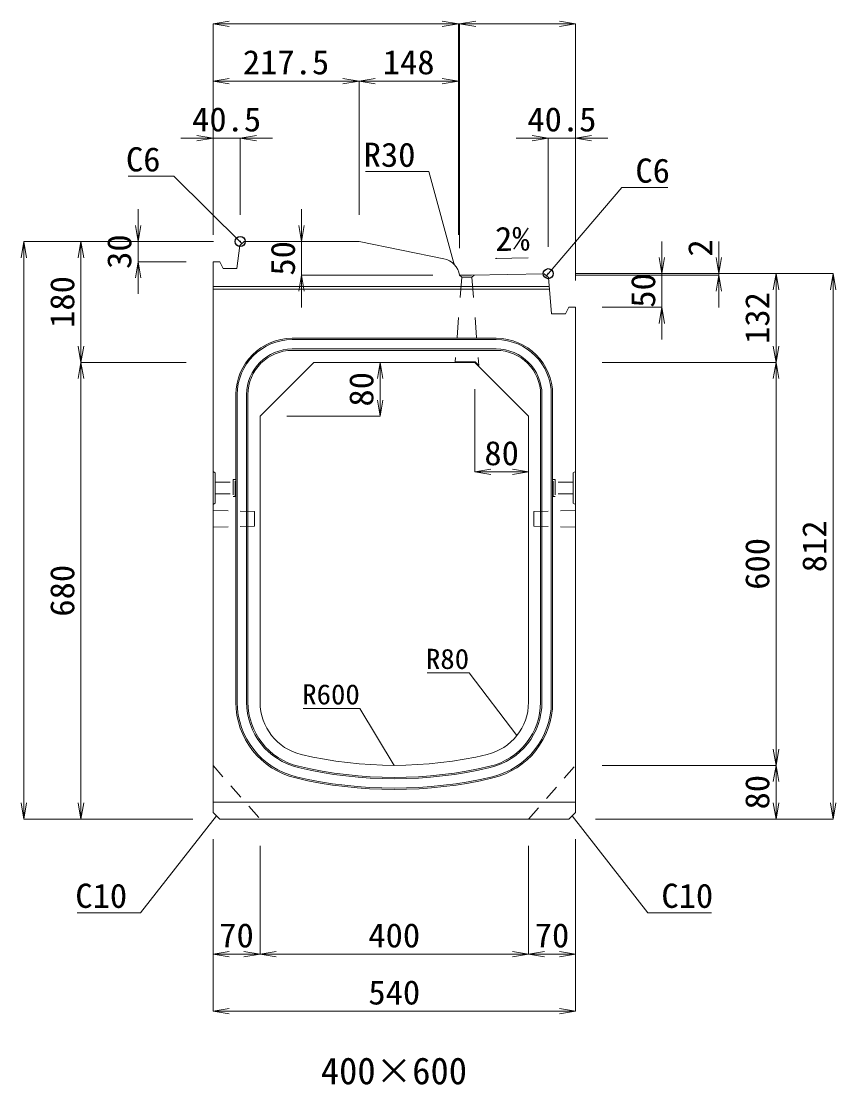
# Model space of a CAD drawing. Units: millimetres at full size. Extents: x -1267 to 18002, y -8040 to 14480.
# Drawn here: x 12879 to 14092, y 9573 to 11156 of the extents above; entities that cross this region are included whole.
import ezdxf
from ezdxf.enums import TextEntityAlignment as Align

# ---------------------------------------------------------------- set-up
doc = ezdxf.new("R2010")
doc.units = ezdxf.units.MM
doc.header["$LTSCALE"] = 30
doc.header["$PDMODE"] = 32
doc.header["$PDSIZE"] = 15
doc.linetypes.add('USER1', pattern=[1.35, 0.75, -0.6])
doc.linetypes.add('USER2', pattern=[2, 1, -1])
for name, color, linetype, lineweight in [('インサート', 3, 'USER1', 9), ('吊りマスター', 4, 'USER1', 9), ('寸法線', 7, 'Continuous', 13), ('引出線', 4, 'Continuous', 13), ('排水孔', 30, 'USER1', 13), ('本体', 2, 'Continuous', 13), ('目地', 132, 'Continuous', 5)]:
    doc.layers.add(name, color=color, linetype=linetype, lineweight=lineweight)
doc.layers.add('作業エリア', color=11, linetype='Continuous')
doc.layers.add('文字', color=7, linetype='Continuous')
doc.styles.add('ＭＳ 明朝', font='')
doc.styles.get('ＭＳ 明朝').set_extended_font_data('MS Mincho')

# ---------------------------------------------------------------- blocks, each defined once
blk = doc.blocks.new('open_arrow')
at = {"color": 0, "linetype": 'Continuous', "lineweight": -2}
blk.add_lwpolyline([(7.5, 1.25), (0, 0), (7.5, -1.25)], dxfattribs=at)

msp = doc.modelspace()

# ---------------------------------------------------------------- linework, layer by layer
at = {"layer": 'インサート'}
for p, q in [((13167.64, 10469.83), (13194.64, 10469.83)), ((13167.64, 10469.83), (13167.64, 10452.83)), ((13197.64, 10473.83), (13194.64, 10473.83)), ((13194.64, 10473.83), (13194.64, 10448.83)), ((13197.64, 10448.83), (13197.64, 10473.83)), ((13671.24, 10473.83), (13674.24, 10473.83)), ((13671.24, 10448.83), (13671.24, 10473.83)), ((13674.24, 10473.83), (13674.24, 10448.83)), ((13701.24, 10469.83), (13674.24, 10469.83)), ((13701.24, 10469.83), (13701.24, 10452.83)), ((13167.64, 10452.83), (13194.64, 10452.83)), ((13701.24, 10452.83), (13674.24, 10452.83)), ((13194.64, 10448.83), (13197.64, 10448.83)), ((13674.24, 10448.83), (13671.24, 10448.83))]:
    msp.add_line(p, q, dxfattribs=at)
at = {"layer": '作業エリア'}
for p in [(13204.94, 10828.33), (13663.94, 10780.55)]:
    msp.add_point(p, dxfattribs=at)
at = {"layer": '吊りマスター'}
for p, q in [((13164.44, 10427.83), (13164.44, 10402.83)), ((13164.44, 10427.83), (13226.44, 10426.33)), ((13226.44, 10426.33), (13226.44, 10404.33)), ((13704.44, 10427.83), (13642.44, 10426.33)), ((13642.44, 10426.33), (13642.44, 10404.33)), ((13704.44, 10427.83), (13704.44, 10402.83)), ((13164.44, 10402.83), (13226.44, 10404.33)), ((13704.44, 10402.83), (13642.44, 10404.33))]:
    msp.add_line(p, q, dxfattribs=at)
at = {"layer": '寸法線'}
for p, q in [((13164.44, 11152.38), (13529.94, 11152.38)), ((13164.44, 10838.33), (13164.44, 11152.38)), ((13481.94, 11152.38), (13579.87, 11152.38)), ((13529.94, 10838.33), (13529.94, 11152.38)), ((13529.94, 10838.33), (13529.94, 11152.38)), ((13531.87, 10818.33), (13531.87, 11152.38)), ((13531.87, 11152.38), (13704.44, 11152.38)), ((13531.87, 10818.33), (13531.87, 11152.38)), ((13704.44, 10815.33), (13704.44, 11152.38)), ((13164.44, 11067.38), (13381.94, 11067.38)), ((13164.44, 10838.33), (13164.44, 11067.38)), ((13381.94, 10868.33), (13381.94, 11067.38)), ((13381.94, 11067.38), (13529.94, 11067.38)), ((13381.94, 10868.33), (13381.94, 11067.38)), ((13529.94, 10838.33), (13529.94, 11067.38)), ((13116.44, 10982.38), (13252.94, 10982.38)), ((13164.44, 10838.33), (13164.44, 10982.38)), ((13204.94, 10868.33), (13204.94, 10982.38)), ((13615.94, 10982.38), (13752.44, 10982.38)), ((13663.94, 10820.55), (13663.94, 10982.38)), ((13704.44, 10770.55), (13704.44, 10982.38)), ((13052.69, 10750.33), (13052.69, 10876.33)), ((13296.44, 10876.33), (13296.44, 10730.33)), ((12882.69, 9968.33), (12882.69, 10828.33)), ((13164.94, 10828.33), (12882.69, 10828.33)), ((12967.69, 10648.33), (12967.69, 10828.33)), ((13164.94, 10828.33), (12967.69, 10828.33)), ((13164.94, 10828.33), (13052.69, 10828.33)), ((13833.22, 10682.55), (13833.22, 10828.55)), ((13918.22, 10730.33), (13918.22, 10828.55)), ((13124.44, 10798.33), (13052.69, 10798.33)), ((13491.87, 10778.33), (13296.44, 10778.33)), ((13703.94, 10780.55), (14003.22, 10780.55)), ((13703.94, 10780.55), (14088.22, 10780.55)), ((13703.94, 10780.55), (13833.22, 10780.55)), ((13703.94, 10780.55), (13918.22, 10780.55)), ((13703.94, 10778.33), (13918.22, 10778.33)), ((14003.22, 10648.33), (14003.22, 10780.55)), ((14088.22, 9968.33), (14088.22, 10780.55)), ((13744.44, 10730.55), (13833.22, 10730.55)), ((12967.69, 9968.33), (12967.69, 10648.33)), ((13124.44, 10648.33), (12967.69, 10648.33)), ((13124.44, 10648.33), (12967.69, 10648.33)), ((13413.29, 10568.33), (13413.29, 10648.33)), ((13744.44, 10648.33), (14003.22, 10648.33)), ((13744.44, 10648.33), (14003.22, 10648.33)), ((14003.22, 10048.33), (14003.22, 10648.33)), ((13554.44, 10608.33), (13554.44, 10485.25)), ((13274.44, 10568.33), (13413.29, 10568.33)), ((13554.44, 10485.25), (13634.44, 10485.25)), ((13744.44, 10048.33), (14003.22, 10048.33)), ((13744.44, 10048.33), (14003.22, 10048.33)), ((14003.22, 9968.33), (14003.22, 10048.33)), ((13134.44, 9968.33), (12882.69, 9968.33)), ((13134.44, 9968.33), (12967.69, 9968.33)), ((13734.44, 9968.33), (14003.22, 9968.33)), ((13734.44, 9968.33), (14088.22, 9968.33)), ((13164.44, 9938.33), (13164.44, 9767.18)), ((13164.44, 9938.33), (13164.44, 9682.18)), ((13704.44, 9938.33), (13704.44, 9767.18)), ((13704.44, 9938.33), (13704.44, 9682.18)), ((13234.44, 9928.33), (13234.44, 9767.18)), ((13234.44, 9928.33), (13234.44, 9767.18)), ((13634.44, 9928.33), (13634.44, 9767.18)), ((13634.44, 9928.33), (13634.44, 9767.18)), ((13164.44, 9767.18), (13234.44, 9767.18)), ((13234.44, 9767.18), (13634.44, 9767.18)), ((13634.44, 9767.18), (13704.44, 9767.18)), ((13164.44, 9682.18), (13704.44, 9682.18))]:
    msp.add_line(p, q, dxfattribs=at)
at = {"layer": '引出線'}
for points in [[(13523.84, 10794.2), (13486.04, 10932.44), (13391.36, 10932.44)], [(13207.57, 10825.36), (13106.14, 10925.56), (13037.79, 10925.56)], [(13661.19, 10777.5), (13773.74, 10908.8), (13842.09, 10908.8)], [(13585.35, 10803.28), (13634.05, 10804.26), (13585.31, 10803.28)], [(13617.2, 10092.76), (13545.94, 10185.86), (13483.71, 10185.86)], [(13434.44, 10048.33), (13383.07, 10133.08), (13298.9, 10133.08)], [(13169.44, 9973.33), (13056.46, 9828.9), (12961.79, 9828.9)], [(13699.44, 9973.33), (13812.42, 9828.9), (13907.09, 9828.9)]]:
    msp.add_lwpolyline(points, dxfattribs=at)
at = {"layer": '排水孔', "linetype": 'USER2'}
for p, q in [((13535.07, 10775.13), (13525.07, 10649.33)), ((13535.07, 10775.13), (13531.87, 10778.33)), ((13535.07, 10775.13), (13550.07, 10775.13)), ((13550.07, 10775.13), (13553.27, 10778.33)), ((13550.07, 10775.13), (13560.51, 10643.67)), ((13554.85, 10649.33), (13525.07, 10649.33)), ((13554.85, 10649.33), (13560.51, 10643.67))]:
    msp.add_line(p, q, dxfattribs=at)
at = {"layer": '本体'}
for p, q in [((13204.19, 10822.38), (13199.94, 10788.33)), ((13210.94, 10828.33), (13204.19, 10822.38)), ((13210.94, 10828.33), (13381.94, 10828.33)), ((13381.94, 10828.33), (13508.25, 10802.73)), ((13164.44, 9978.33), (13164.44, 10798.33)), ((13174.44, 10798.33), (13164.44, 10798.33)), ((13179.44, 10788.33), (13174.44, 10798.33)), ((13199.94, 10788.33), (13179.44, 10788.33)), ((13549.44, 10778.33), (13531.87, 10778.33)), ((13657.94, 10780.43), (13549.44, 10778.33)), ((13657.94, 10780.43), (13664.44, 10774.57)), ((13664.44, 10774.57), (13668.94, 10720.55)), ((13689.44, 10720.55), (13694.44, 10730.55)), ((13694.44, 10730.55), (13704.44, 10730.55)), ((13704.44, 9978.33), (13704.44, 10730.55)), ((13668.94, 10720.55), (13689.44, 10720.55)), ((13234.44, 10568.33), (13314.44, 10648.33)), ((13314.44, 10648.33), (13554.44, 10648.33)), ((13554.44, 10648.33), (13634.44, 10568.33)), ((13234.44, 10142.37), (13234.44, 10568.33)), ((13634.44, 10568.33), (13634.44, 10142.37)), ((13174.44, 9968.33), (13164.44, 9978.33)), ((13694.44, 9968.33), (13704.44, 9978.33)), ((13174.44, 9968.33), (13694.44, 9968.33))]:
    msp.add_line(p, q, dxfattribs=at)
at = {"layer": '本体', "lineweight": 9}
for p, q in [((13164.44, 10485.83), (13167.64, 10483.83)), ((13704.44, 10485.83), (13701.24, 10483.83)), ((13167.64, 10483.83), (13167.64, 10438.83)), ((13701.24, 10483.83), (13701.24, 10438.83)), ((13167.64, 10438.83), (13164.44, 10436.83)), ((13701.24, 10438.83), (13704.44, 10436.83)), ((13164.44, 9993.33), (13704.44, 9993.33))]:
    msp.add_line(p, q, dxfattribs=at)
at = {"layer": '本体', "linetype": 'USER1', "lineweight": 9}
for p, q in [((13164.44, 10048.33), (13234.44, 9968.33)), ((13634.44, 9968.33), (13704.44, 10048.33))]:
    msp.add_line(p, q, dxfattribs=at)
at = {"layer": '本体'}
for centre, radius, start, end in [((13502.29, 10773.33), 30, 9.60488, 78.54125), ((13314.44, 10142.37), 80, 180, 256.65764), ((13554.44, 10142.37), 80, 283.34236, 0), ((13434.44, 10648.33), 600, 256.65764, 283.34236)]:
    msp.add_arc(centre, radius, start, end, dxfattribs=at)
at = {"layer": '目地'}
for p, q in [((13665.54, 10761.33), (13164.44, 10761.33)), ((13665.87, 10757.33), (13164.44, 10757.33)), ((13586.44, 10684.33), (13282.44, 10684.33)), ((13586.44, 10682.33), (13282.44, 10682.33)), ((13586.44, 10668.33), (13282.44, 10668.33)), ((13586.44, 10666.33), (13282.44, 10666.33)), ((13198.44, 10600.33), (13198.44, 10142.37)), ((13200.44, 10600.33), (13200.44, 10142.37)), ((13214.44, 10600.33), (13214.44, 10142.37)), ((13216.44, 10600.33), (13216.44, 10142.37)), ((13652.44, 10142.37), (13652.44, 10600.33)), ((13654.44, 10142.37), (13654.44, 10600.33)), ((13668.44, 10142.37), (13668.44, 10600.33)), ((13670.44, 10142.37), (13670.44, 10600.33))]:
    msp.add_line(p, q, dxfattribs=at)
for centre, radius, start, end in [((13282.44, 10600.33), 84, 90, 180), ((13282.44, 10600.33), 82, 90, 180), ((13586.44, 10600.33), 84, 0, 90), ((13586.44, 10600.33), 82, 0, 90), ((13282.44, 10600.33), 68, 90, 180), ((13282.44, 10600.33), 66, 90, 180), ((13586.44, 10600.33), 68, 0, 90), ((13586.44, 10600.33), 66, 0, 90), ((13314.44, 10142.37), 116, 180, 256.65764), ((13314.44, 10142.37), 114, 180, 256.65764), ((13314.44, 10142.37), 100, 180, 256.65764), ((13314.44, 10142.37), 98, 180, 256.65764), ((13554.44, 10142.37), 98, 283.34236, 0), ((13554.44, 10142.37), 100, 283.34236, 0), ((13554.44, 10142.37), 114, 283.34236, 0), ((13554.44, 10142.37), 116, 283.34236, 0), ((13434.44, 10648.33), 620, 256.65764, 283.34236), ((13434.44, 10648.33), 618, 256.65764, 283.34236), ((13434.44, 10648.33), 636, 256.65764, 283.34236), ((13434.44, 10648.33), 634, 256.65764, 283.34236)]:
    msp.add_arc(centre, radius, start, end, dxfattribs=at)

# ---------------------------------------------------------------- block references
at = {"layer": '寸法線', "xscale": 3.2, "yscale": 3.2}
for p in [(13164.44, 11152.38), (13531.87, 11152.38), (13531.87, 11152.38), (13164.44, 11067.38), (13381.94, 11067.38), (13204.94, 10982.38), (13704.44, 10982.38), (13554.44, 10485.25), (13164.44, 9767.18), (13234.44, 9767.18), (13634.44, 9767.18), (13164.44, 9682.18)]:
    msp.add_blockref('open_arrow', p, dxfattribs=at)
for p, rotation in [((13529.94, 11152.38), 180), ((13529.94, 11152.38), 180), ((13704.44, 11152.38), 180), ((13381.94, 11067.38), 180), ((13529.94, 11067.38), 180), ((13164.44, 10982.38), 180), ((13663.94, 10982.38), 180), ((13052.69, 10828.33), 90), ((13296.44, 10828.33), 90), ((12882.69, 10828.33), 270), ((12967.69, 10828.33), 270), ((13833.22, 10780.55), 90), ((13918.22, 10780.55), 90), ((13052.69, 10798.33), 270), ((13296.44, 10778.33), 270), ((13918.22, 10778.33), 270), ((14003.22, 10780.55), 270), ((14088.22, 10780.55), 270), ((13833.22, 10730.55), 270), ((12967.69, 10648.33), 90), ((14003.22, 10648.33), 90), ((12967.69, 10648.33), 270), ((13413.29, 10648.33), 270), ((14003.22, 10648.33), 270), ((13413.29, 10568.33), 90), ((13634.44, 10485.25), 180), ((14003.22, 10048.33), 90), ((14003.22, 10048.33), 270), ((12882.69, 9968.33), 90), ((12967.69, 9968.33), 90), ((14003.22, 9968.33), 90), ((14088.22, 9968.33), 90), ((13234.44, 9767.18), 180), ((13634.44, 9767.18), 180), ((13704.44, 9767.18), 180), ((13704.44, 9682.18), 180)]:
    msp.add_blockref('open_arrow', p, dxfattribs=dict(at, rotation=rotation))
at = {"layer": '引出線'}
for p, xscale, yscale, rotation in [((13207.57, 10825.36), 0.16, 0.16, 135.3), ((13585.35, 10803.28), 0.16, 0.16, 1.1), ((13523.84, 10794.2), 0.16, 0.16, 105.3), ((13661.19, 10777.5), 0.16, 0.16, 49.4), ((13617.2, 10092.76), 0.133, 0.133, 127.4), ((13434.44, 10048.33), 0.133, 0.133, 121.2), ((13169.44, 9973.33), 0.16, 0.16, 232), ((13699.44, 9973.33), 0.16, 0.16, 308)]:
    msp.add_blockref('open_arrow', p, dxfattribs=dict(at, xscale=xscale, yscale=yscale, rotation=rotation))

# ---------------------------------------------------------------- texts
at = {"layer": '寸法線', "style": 'ＭＳ 明朝', "width": 1.05}
for s, p in [('217.5', (13273.19, 11095.38)), ('148', (13455.94, 11095.38)), ('40.5', (13184.69, 11010.38)), ('40.5', (13684.19, 11010.38)), ('80', (13594.44, 10513.25)), ('70', (13199.44, 9795.18)), ('400', (13434.44, 9795.18)), ('70', (13669.44, 9795.18)), ('540', (13434.44, 9710.18))]:
    msp.add_text(s, height=36.03, dxfattribs=at).set_placement(p, align=Align.MIDDLE_CENTER)
for s, p in [('30', (13024.69, 10813.33)), ('50', (13268.44, 10803.33)), ('2', (13890.22, 10818.8)), ('180', (12939.69, 10738.33)), ('50', (13805.22, 10755.55)), ('132', (13975.22, 10714.44)), ('80', (13385.29, 10608.33)), ('812', (14060.22, 10374.44)), ('600', (13975.22, 10348.33)), ('680', (12939.69, 10308.33)), ('80', (13975.22, 10008.33))]:
    msp.add_text(s, height=36.03, rotation=90, dxfattribs=at).set_placement(p, align=Align.MIDDLE_CENTER)
at = {"layer": '引出線', "style": 'ＭＳ 明朝', "width": 1.05}
for s, height, p in [('R30', 36.03, (13466.04, 10975.64)), ('C6', 36.03, (13086.14, 10968.76)), ('R80', 30.02, (13545.94, 10221.86)), ('R600', 30.02, (13383.07, 10169.08)), ('C10', 36.03, (13036.46, 9872.1))]:
    msp.add_text(s, height=height, dxfattribs=at).set_placement(p, align=Align.TOP_RIGHT)
for s, p in [('C6', (13793.74, 10952)), ('C10', (13832.42, 9872.1))]:
    msp.add_text(s, height=36.03, dxfattribs=at).set_placement(p, align=Align.TOP_LEFT)
msp.add_text('2%', height=36.03, rotation=1.146, dxfattribs=at).set_placement((13584.37, 10850.17), align=Align.TOP_LEFT)
at = {"layer": '文字', "style": 'ＭＳ 明朝'}
msp.add_text('400×600', height=40.03, dxfattribs=at).set_placement((13433.96, 9593.36), align=Align.MIDDLE_CENTER)

doc.saveas('drawing.dxf')
